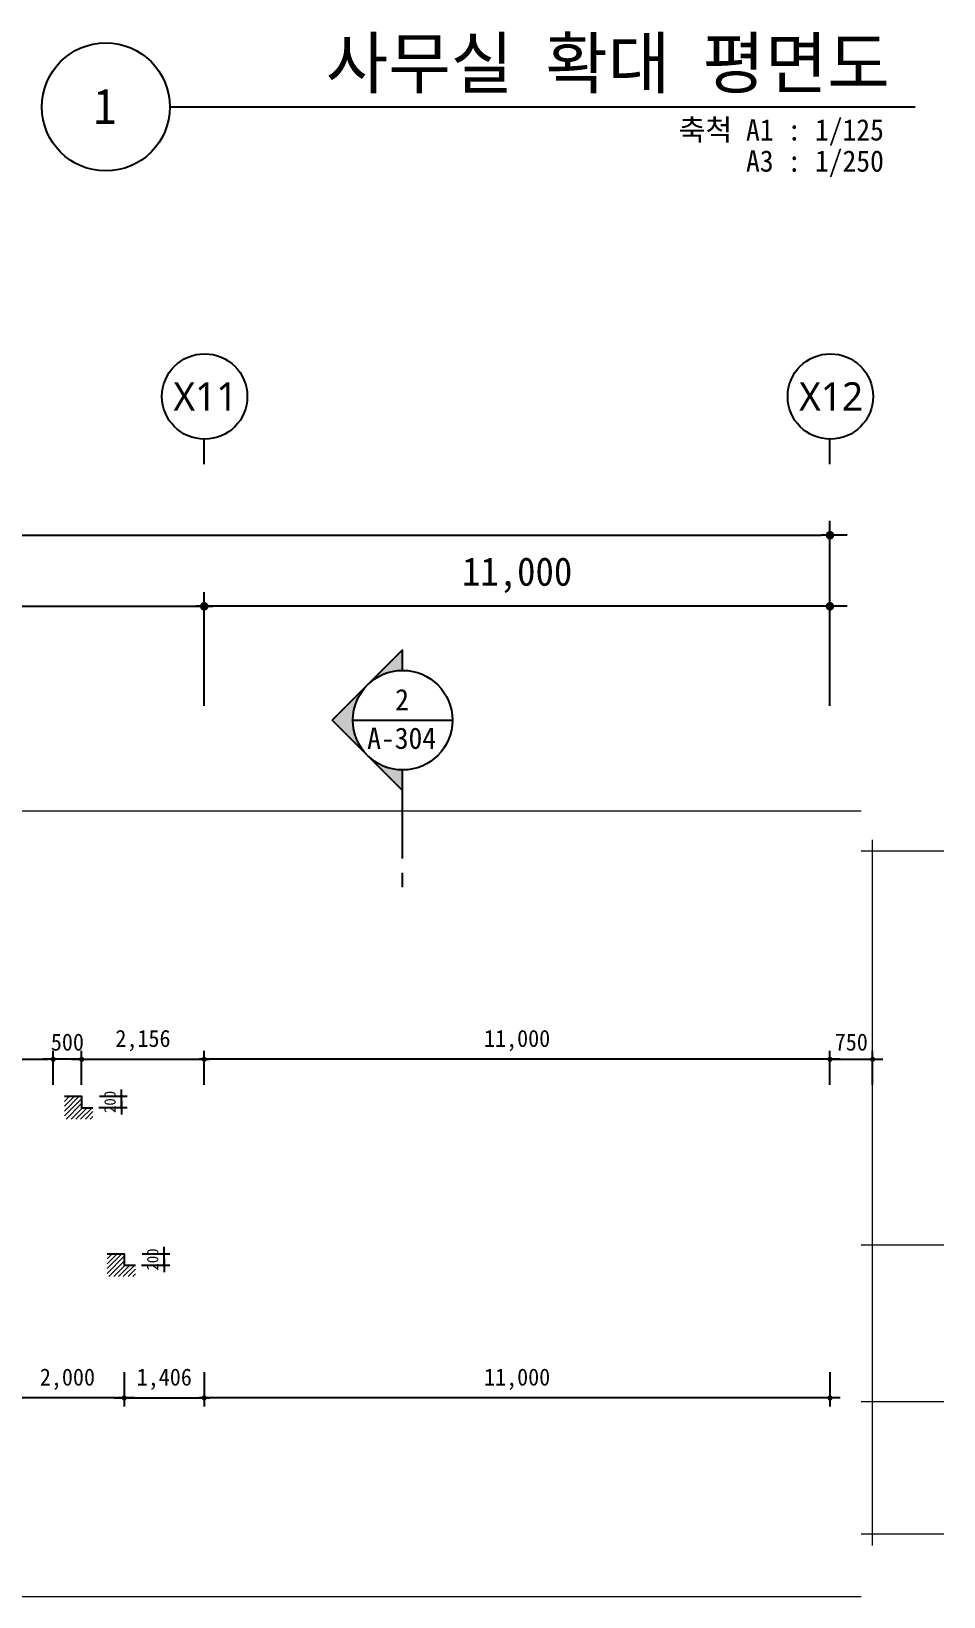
# Model space of a CAD drawing. Header units: inches. Extents: x 3675 to 732988, y -33059 to 70575.
# Drawn here: x 271322 to 287363, y 13463 to 40966 of the extents above; entities that cross this region are included whole.
import ezdxf
from ezdxf.enums import TextEntityAlignment as Align

# ---------------------------------------------------------------- set-up
doc = ezdxf.new("R2010")
doc.units = ezdxf.units.IN
doc.header["$MEASUREMENT"] = 0
doc.linetypes.add('CEN', pattern=[62, 60, -1, 0, -1])
doc.layers.get('0').update_dxf_attribs({"linetype": 'CONTINUOUS'})
for name, color, linetype, lineweight in [('A-AXIS-BUBL', 7, 'CONTINUOUS', 25), ('A-AXIS-LINE', 1, 'CEN', 15), ('A-DIMS', 7, 'CONTINUOUS', 25), ('A-MKXS-MAK1', 3, 'CONTINUOUS', 25), ('A-MKXS-TEXT2', 7, 'CONTINUOUS', 25), ('A-XXXX-HATC', 8, 'CONTINUOUS', 18), ('A-XXXX-SYMB', 7, 'CONTINUOUS', 25), ('A-XXXX-TXT1', 3, 'CONTINUOUS', 25), ('A-XXXX-TXT2', 3, 'CONTINUOUS', 25)]:
    doc.layers.add(name, color=color, linetype=linetype, lineweight=lineweight)
doc.styles.add('HY울릉도L', font='H2GTRE.TTF')
doc.styles.add('돋움체', font='')
doc.styles.add('맑은고딕', font='malgun.ttf')
doc.styles.get('돋움체').set_extended_font_data('DotumChe')
doc.dimstyles.new('CDIM', dxfattribs={"dimtxt": 2, "dimasz": 0.6, "dimexe": 1, "dimexo": 1, "dimgap": 1, "dimtad": 1, "dimdec": 0, "dimrnd": 0.5, "dimzin": 0, "dimdsep": 32, "dimlunit": 6, "dimtxsty": 'HY울릉도L', "dimblk1": '_CIDOT', "dimblk2": '_CIDOT', "dimsah": 1, "dimcen": 4.5, "dimclrd": 2, "dimclre": 2, "dimclrt": 7, "dimadec": 0, "dimazin": 0, "dimtfac": 1, "dimtdec": 0, "dimtix": 1, "dimtmove": 2, "dimatfit": 1, "dimldrblk": '_CIDOT', "dimfxl": 1, "dimtolj": 1, "dimtzin": 0, "dimlwd": -1, "dimarcsym": 0})

# ---------------------------------------------------------------- blocks, each defined once
blk = doc.blocks.new('_CIDOT')
at = {"color": 0, "linetype": 'ByBlock'}
blk.add_line((2, 0), (-1, 0), dxfattribs=at)
at = {"color": 0, "linetype": 'ByBlock', "const_width": 0.5}
blk.add_lwpolyline([(-0.25, 0, 1), (0.25, 0, 1)], format="xyb", close=True, dxfattribs=at)
blk = doc.blocks.new('*D317')
at = {"layer": 'A-DIMS', "lineweight": -2, "transparency": 16777216}
for p, q in [((230363, 29113), (230363, 32363)), ((285363, 29113), (285363, 32363))]:
    blk.add_line(p, q, dxfattribs=at)
at = {"layer": 'A-DIMS', "transparency": 16777216}
blk.add_line((230513, 32113), (285213, 32113), dxfattribs=at)
at = {"layer": 'A-DIMS', "transparency": 16777216, "xscale": 150, "yscale": 150, "zscale": 150, "rotation": 180}
blk.add_blockref('_CIDOT', (230363, 32113), dxfattribs=at)
at = {"layer": 'A-DIMS', "transparency": 16777216, "xscale": 150, "yscale": 150, "zscale": 150}
blk.add_blockref('_CIDOT', (285363, 32113), dxfattribs=at)
at = {"layer": 'A-DIMS', "color": 3, "transparency": 16777216, "insert": (257863, 32660), "char_height": 500, "attachment_point": 5, "style": '돋움체'}
blk.add_mtext('\\A1;55,000', dxfattribs=at)
blk = doc.blocks.new('*D314')
at = {"layer": 'A-DIMS', "lineweight": -2, "transparency": 16777216}
for p, q in [((263363, 29113), (263363, 31113)), ((274363, 29113), (274363, 31113))]:
    blk.add_line(p, q, dxfattribs=at)
at = {"layer": 'A-DIMS', "transparency": 16777216}
blk.add_line((263513, 30863), (274213, 30863), dxfattribs=at)
at = {"layer": 'A-DIMS', "transparency": 16777216, "xscale": 150, "yscale": 150, "zscale": 150, "rotation": 180}
blk.add_blockref('_CIDOT', (263363, 30863), dxfattribs=at)
at = {"layer": 'A-DIMS', "transparency": 16777216, "xscale": 150, "yscale": 150, "zscale": 150}
blk.add_blockref('_CIDOT', (274363, 30863), dxfattribs=at)
at = {"layer": 'A-DIMS', "color": 3, "transparency": 16777216, "insert": (268863, 31410), "char_height": 500, "attachment_point": 5, "style": '돋움체'}
blk.add_mtext('\\A1;11,000', dxfattribs=at)
blk = doc.blocks.new('*D329')
at = {"layer": 'A-DIMS', "lineweight": -2, "transparency": 16777216}
for p, q in [((274363, 29113), (274363, 31113)), ((285363, 29113), (285363, 31113))]:
    blk.add_line(p, q, dxfattribs=at)
at = {"layer": 'A-DIMS', "transparency": 16777216}
blk.add_line((285213, 30863), (274513, 30863), dxfattribs=at)
at = {"layer": 'A-DIMS', "transparency": 16777216, "xscale": 150, "yscale": 150, "zscale": 150, "rotation": 180}
blk.add_blockref('_CIDOT', (274363, 30863), dxfattribs=at)
at = {"layer": 'A-DIMS', "transparency": 16777216, "xscale": 150, "yscale": 150, "zscale": 150}
blk.add_blockref('_CIDOT', (285363, 30863), dxfattribs=at)
at = {"layer": 'A-DIMS', "color": 3, "transparency": 16777216, "insert": (279863, 31410), "char_height": 500, "attachment_point": 5, "style": '돋움체'}
blk.add_mtext('\\A1;11,000', dxfattribs=at)
blk = doc.blocks.new('*D686')
at = {"layer": 'A-DIMS', "lineweight": -2, "transparency": 16777216}
for p, q in [((268707, 22455), (268707, 23055)), ((271707, 22455), (271707, 23055))]:
    blk.add_line(p, q, dxfattribs=at)
at = {"layer": 'A-DIMS', "transparency": 16777216}
blk.add_line((268797, 22905), (271617, 22905), dxfattribs=at)
at = {"layer": 'A-DIMS', "transparency": 16777216, "xscale": 90, "yscale": 90, "zscale": 90, "rotation": 180}
blk.add_blockref('_CIDOT', (268707, 22905), dxfattribs=at)
at = {"layer": 'A-DIMS', "transparency": 16777216, "xscale": 90, "yscale": 90, "zscale": 90}
blk.add_blockref('_CIDOT', (271707, 22905), dxfattribs=at)
at = {"layer": 'A-DIMS', "color": 3, "transparency": 16777216, "insert": (270207, 23233), "char_height": 300, "attachment_point": 5, "style": '돋움체'}
blk.add_mtext('\\A1;3,000', dxfattribs=at)
blk = doc.blocks.new('*D687')
at = {"layer": 'A-DIMS', "transparency": 16777216}
for p, q in [((271617, 22905), (271527, 22905)), ((272207, 22905), (271707, 22905)), ((272297, 22905), (272387, 22905))]:
    blk.add_line(p, q, dxfattribs=at)
at = {"layer": 'A-DIMS', "lineweight": -2, "transparency": 16777216}
for p, q in [((271707, 22455), (271707, 23055)), ((272207, 22455), (272207, 23055))]:
    blk.add_line(p, q, dxfattribs=at)
at = {"layer": 'A-DIMS', "transparency": 16777216, "xscale": 90, "yscale": 90, "zscale": 90}
blk.add_blockref('_CIDOT', (271707, 22905), dxfattribs=at)
at = {"layer": 'A-DIMS', "transparency": 16777216, "xscale": 90, "yscale": 90, "zscale": 90, "rotation": 180}
blk.add_blockref('_CIDOT', (272207, 22905), dxfattribs=at)
at = {"layer": 'A-DIMS', "color": 3, "transparency": 16777216, "insert": (271957, 23205), "char_height": 300, "attachment_point": 5, "style": '돋움체'}
blk.add_mtext('\\A1;500', dxfattribs=at)
blk = doc.blocks.new('*D688')
at = {"layer": 'A-DIMS', "lineweight": -2, "transparency": 16777216}
for p, q in [((272207, 22455), (272207, 23055)), ((274363, 22455), (274363, 23055))]:
    blk.add_line(p, q, dxfattribs=at)
at = {"layer": 'A-DIMS', "transparency": 16777216}
blk.add_line((272297, 22905), (274273, 22905), dxfattribs=at)
at = {"layer": 'A-DIMS', "transparency": 16777216, "xscale": 90, "yscale": 90, "zscale": 90, "rotation": 180}
blk.add_blockref('_CIDOT', (272207, 22905), dxfattribs=at)
at = {"layer": 'A-DIMS', "transparency": 16777216, "xscale": 90, "yscale": 90, "zscale": 90}
blk.add_blockref('_CIDOT', (274363, 22905), dxfattribs=at)
at = {"layer": 'A-DIMS', "color": 3, "transparency": 16777216, "insert": (273285, 23233), "char_height": 300, "attachment_point": 5, "style": '돋움체'}
blk.add_mtext('\\A1;2,156', dxfattribs=at)
blk = doc.blocks.new('*D689')
at = {"layer": 'A-DIMS', "lineweight": -2, "transparency": 16777216}
for p, q in [((274363, 22455), (274363, 23055)), ((285363, 22455), (285363, 23055))]:
    blk.add_line(p, q, dxfattribs=at)
at = {"layer": 'A-DIMS', "transparency": 16777216}
blk.add_line((285273, 22905), (274453, 22905), dxfattribs=at)
at = {"layer": 'A-DIMS', "transparency": 16777216, "xscale": 90, "yscale": 90, "zscale": 90, "rotation": 180}
blk.add_blockref('_CIDOT', (274363, 22905), dxfattribs=at)
at = {"layer": 'A-DIMS', "transparency": 16777216, "xscale": 90, "yscale": 90, "zscale": 90}
blk.add_blockref('_CIDOT', (285363, 22905), dxfattribs=at)
at = {"layer": 'A-DIMS', "color": 3, "transparency": 16777216, "insert": (279863, 23233), "char_height": 300, "attachment_point": 5, "style": '돋움체'}
blk.add_mtext('\\A1;11,000', dxfattribs=at)
blk = doc.blocks.new('*D690')
at = {"layer": 'A-DIMS', "transparency": 16777216}
for p, q in [((285273, 22905), (285183, 22905)), ((285363, 22905), (286113, 22905)), ((286203, 22905), (286293, 22905))]:
    blk.add_line(p, q, dxfattribs=at)
at = {"layer": 'A-DIMS', "lineweight": -2, "transparency": 16777216}
for p, q in [((285363, 22455), (285363, 23055)), ((286113, 22455), (286113, 23055))]:
    blk.add_line(p, q, dxfattribs=at)
at = {"layer": 'A-DIMS', "transparency": 16777216, "xscale": 90, "yscale": 90, "zscale": 90}
blk.add_blockref('_CIDOT', (285363, 22905), dxfattribs=at)
at = {"layer": 'A-DIMS', "transparency": 16777216, "xscale": 90, "yscale": 90, "zscale": 90, "rotation": 180}
blk.add_blockref('_CIDOT', (286113, 22905), dxfattribs=at)
at = {"layer": 'A-DIMS', "color": 3, "transparency": 16777216, "insert": (285738, 23205), "char_height": 300, "attachment_point": 5, "style": '돋움체'}
blk.add_mtext('\\A1;750', dxfattribs=at)
blk = doc.blocks.new('*D710')
at = {"layer": 'A-DIMS', "lineweight": -2, "transparency": 16777216}
for p, q in [((272957, 17405), (272957, 16805)), ((274363, 17405), (274363, 16805))]:
    blk.add_line(p, q, dxfattribs=at)
at = {"layer": 'A-DIMS', "transparency": 16777216}
blk.add_line((273047, 16955), (274273, 16955), dxfattribs=at)
at = {"layer": 'A-DIMS', "transparency": 16777216, "xscale": 90, "yscale": 90, "zscale": 90, "rotation": 180}
blk.add_blockref('_CIDOT', (272957, 16955), dxfattribs=at)
at = {"layer": 'A-DIMS', "transparency": 16777216, "xscale": 90, "yscale": 90, "zscale": 90}
blk.add_blockref('_CIDOT', (274363, 16955), dxfattribs=at)
at = {"layer": 'A-DIMS', "color": 3, "transparency": 16777216, "insert": (273660, 17283), "char_height": 300, "attachment_point": 5, "style": '돋움체'}
blk.add_mtext('\\A1;1,406', dxfattribs=at)
blk = doc.blocks.new('*D711')
at = {"layer": 'A-DIMS', "lineweight": -2, "transparency": 16777216}
for p, q in [((270957, 17405), (270957, 16805)), ((272957, 17405), (272957, 16805))]:
    blk.add_line(p, q, dxfattribs=at)
at = {"layer": 'A-DIMS', "transparency": 16777216}
blk.add_line((272867, 16955), (271047, 16955), dxfattribs=at)
at = {"layer": 'A-DIMS', "transparency": 16777216, "xscale": 90, "yscale": 90, "zscale": 90, "rotation": 180}
blk.add_blockref('_CIDOT', (270957, 16955), dxfattribs=at)
at = {"layer": 'A-DIMS', "transparency": 16777216, "xscale": 90, "yscale": 90, "zscale": 90}
blk.add_blockref('_CIDOT', (272957, 16955), dxfattribs=at)
at = {"layer": 'A-DIMS', "color": 3, "transparency": 16777216, "insert": (271957, 17283), "char_height": 300, "attachment_point": 5, "style": '돋움체'}
blk.add_mtext('\\A1;2,000', dxfattribs=at)
blk = doc.blocks.new('*D712')
at = {"layer": 'A-DIMS', "lineweight": -2, "transparency": 16777216}
for p, q in [((274363, 17405), (274363, 16805)), ((285363, 17405), (285363, 16805))]:
    blk.add_line(p, q, dxfattribs=at)
at = {"layer": 'A-DIMS', "transparency": 16777216}
blk.add_line((285273, 16955), (274453, 16955), dxfattribs=at)
at = {"layer": 'A-DIMS', "transparency": 16777216, "xscale": 90, "yscale": 90, "zscale": 90, "rotation": 180}
blk.add_blockref('_CIDOT', (274363, 16955), dxfattribs=at)
at = {"layer": 'A-DIMS', "transparency": 16777216, "xscale": 90, "yscale": 90, "zscale": 90}
blk.add_blockref('_CIDOT', (285363, 16955), dxfattribs=at)
at = {"layer": 'A-DIMS', "color": 3, "transparency": 16777216, "insert": (279863, 17283), "char_height": 300, "attachment_point": 5, "style": '돋움체'}
blk.add_mtext('\\A1;11,000', dxfattribs=at)
blk = doc.blocks.new('*D723')
at = {"layer": 'A-DIMS', "transparency": 16777216}
for p, q in [((273656, 19547), (273656, 19607)), ((273656, 19287), (273656, 19487)), ((273656, 19227), (273656, 19167))]:
    blk.add_line(p, q, dxfattribs=at)
at = {"layer": 'A-DIMS', "lineweight": -2, "transparency": 16777216}
for p, q in [((273257, 19287), (273756, 19287)), ((273269, 19487), (273756, 19487))]:
    blk.add_line(p, q, dxfattribs=at)
at = {"layer": 'A-DIMS', "transparency": 16777216, "xscale": 60, "yscale": 60, "zscale": 60}
for p, rotation in [((273656, 19487), 270), ((273656, 19287), 90)]:
    blk.add_blockref('_CIDOT', p, dxfattribs=dict(at, rotation=rotation))
at = {"layer": 'A-DIMS', "color": 3, "transparency": 16777216, "insert": (273456, 19387), "char_height": 200, "attachment_point": 5, "rotation": 90, "style": '돋움체'}
blk.add_mtext('\\A1;200', dxfattribs=at)
blk = doc.blocks.new('*D724')
at = {"layer": 'A-DIMS', "transparency": 16777216}
for p, q in [((272906, 22315), (272906, 22375)), ((272906, 22055), (272906, 22255)), ((272906, 21995), (272906, 21935))]:
    blk.add_line(p, q, dxfattribs=at)
at = {"layer": 'A-DIMS', "lineweight": -2, "transparency": 16777216}
for p, q in [((272507, 22055), (273006, 22055)), ((272519, 22255), (273006, 22255))]:
    blk.add_line(p, q, dxfattribs=at)
at = {"layer": 'A-DIMS', "transparency": 16777216, "xscale": 60, "yscale": 60, "zscale": 60}
for p, rotation in [((272906, 22255), 270), ((272906, 22055), 90)]:
    blk.add_blockref('_CIDOT', p, dxfattribs=dict(at, rotation=rotation))
at = {"layer": 'A-DIMS', "color": 3, "transparency": 16777216, "insert": (272706, 22155), "char_height": 200, "attachment_point": 5, "rotation": 90, "style": '돋움체'}
blk.add_mtext('\\A1;200', dxfattribs=at)

msp = doc.modelspace()

# ---------------------------------------------------------------- hatches: boundary and pattern name
at = {"layer": 'A-MKXS-MAK1'}
h = msp.add_hatch(color=256, dxfattribs=at)
h.paths.add_polyline_path([(276613.4, 28862.5), (277232.1, 28243.8, -0.4142136), (277232.1, 29481.2)])
h.paths.add_polyline_path([(277232.1, 28243.8), (277850.8, 27625.1), (277850.8, 27987.5, -0.1989124)])
h.paths.add_polyline_path([(277232.1, 29481.2, -0.1989124), (277850.8, 29737.5), (277850.8, 30099.9)])
at = {"layer": 'A-XXXX-HATC'}
h = msp.add_hatch(dxfattribs=at)
h.set_pattern_fill('BRICK', color=256, scale=60.000001, style=0)
h.set_pattern_definition([(45, (159643.28, -58278.216), (-42.426407, 42.426407), [])])
h.paths.add_polyline_path([(271906.7, 21854.6), (271906.7, 22254.6), (272206.7, 22254.6), (272206.7, 22054.6), (272406.7, 22054.6), (272406.7, 21854.6)])
h = msp.add_hatch(dxfattribs=at)
h.set_pattern_fill('BRICK', color=256, scale=60.000001, style=0)
h.set_pattern_definition([(45, (160393.28, -61046.19), (-42.426407, 42.426407), [])])
h.paths.add_polyline_path([(272656.7, 19086.7), (272656.7, 19486.7), (272956.7, 19486.7), (272956.7, 19286.7), (273156.7, 19286.7), (273156.7, 19086.7)])

# ---------------------------------------------------------------- linework, layer by layer
at = {"layer": 'A-AXIS-BUBL', "ltscale": 0.2}
for p, q in [((274362.5, 33362.5), (274362.5, 33800)), ((285362.5, 33362.5), (285362.5, 33800))]:
    msp.add_line(p, q, dxfattribs=at)
for centre in [(274369.9, 34550), (285369.9, 34550)]:
    msp.add_circle(centre, 750, dxfattribs=at)
at = {"layer": 'A-AXIS-LINE'}
for p, q in [((285912.5, 27262.5), (228362.5, 27262.5)), ((286112.5, 14362.5), (286112.5, 26762.5)), ((287362.5, 26562.5), (285912.5, 26562.5)), ((287362.5, 19637.5), (285912.5, 19637.5)), ((287362.5, 16887.5), (285912.5, 16887.5)), ((287362.5, 14562.5), (285912.5, 14562.5)), ((285912.5, 13462.5), (228362.5, 13462.5))]:
    msp.add_line(p, q, dxfattribs=at)
at = {"layer": 'A-MKXS-MAK1'}
for p, q in [((277850.8, 30099.9), (276613.4, 28862.5)), ((277850.8, 29737.5), (277850.8, 30099.9)), ((277850.8, 27625.1), (276613.4, 28862.5)), ((276975.8, 28862.5), (278725.8, 28862.5)), ((277850.8, 26430.6), (277850.8, 27987.5)), ((277850.8, 25930.6), (277850.8, 26180.6))]:
    msp.add_line(p, q, dxfattribs=at)
msp.add_circle((277850.8, 28862.5), 875, dxfattribs=at)
at = {"layer": 'A-XXXX-SYMB'}
msp.add_line((273757.3, 39637.5), (286862.5, 39637.5), dxfattribs=at)
for points in [[(271906.7, 22254.6), (272056.7, 22254.6), (272206.7, 22254.6), (272206.7, 22054.6), (272406.7, 22054.6)], [(272656.7, 19486.7), (272806.7, 19486.7), (272956.7, 19486.7), (272956.7, 19286.7), (273156.7, 19286.7)]]:
    msp.add_lwpolyline(points, dxfattribs=at)
msp.add_circle((272632.3, 39637.5), 1125, dxfattribs=at)

# ---------------------------------------------------------------- texts
at = {"layer": 'A-MKXS-TEXT2', "style": '돋움체'}
for s, p in [('2', (277840.4, 29223.1)), ('A-304', (277833.1, 28543.2))]:
    msp.add_text(s, height=375, dxfattribs=at).set_placement(p, align=Align.MIDDLE)
at = {"layer": 'A-XXXX-TXT1', "style": '돋움체'}
msp.add_text('사무실 확대 평면도', height=875, dxfattribs=at).set_placement((286415.9, 39708.2), align=Align.BOTTOM_RIGHT)
msp.add_text('1', height=625, dxfattribs=at).set_placement((272617.8, 39650.8), align=Align.MIDDLE)
for s, p in [('축척 A1 : 1/125', (286310.5, 39422.2)), ('A3 : 1/250', (286310.5, 38874.9))]:
    msp.add_text(s, height=375, dxfattribs=at).set_placement(p, align=Align.TOP_RIGHT)
at = {"layer": 'A-XXXX-TXT2', "ltscale": 0.2, "style": '맑은고딕'}
for s, p in [('X11', (274383.8, 34550.3)), ('X12', (285383.8, 34550.3))]:
    msp.add_text(s, height=500, dxfattribs=at).set_placement(p, align=Align.MIDDLE_CENTER)

# ---------------------------------------------------------------- dimensions: what is measured, and where the dimension line sits
at = {"layer": 'A-DIMS'}
for base, p1, p2, override, picture, middle in [((285362.5, 32112.5), (230362.5, 28862.5), (285362.5, 28862.5), {"dimscale": 250, "dimtxsty": '돋움체', "dimclrd": 256, "dimclre": 256, "dimclrt": 3}, '*D317', (257862.5, 32660.1)), ((274362.5, 30862.5), (263362.5, 28862.5), (274362.5, 28862.5), {"dimscale": 250, "dimtxsty": '돋움체', "dimclrd": 256, "dimclre": 256, "dimclrt": 3}, '*D314', (268862.5, 31410.1)), ((271706.7, 22904.6), (268706.7, 22304.6), (271706.7, 22304.6), {"dimscale": 150, "dimtxsty": '돋움체', "dimclrd": 256, "dimclre": 256, "dimclrt": 3}, '*D686', (270206.7, 23233.2)), ((274362.5, 22904.6), (272206.7, 22304.6), (274362.5, 22304.6), {"dimscale": 150, "dimtxsty": '돋움체', "dimclrd": 256, "dimclre": 256, "dimclrt": 3}, '*D688', (273284.6, 23233.2)), ((274362.5, 16954.6), (272956.7, 17554.6), (274362.5, 17554.6), {"dimscale": 150, "dimtxsty": '돋움체', "dimclrd": 256, "dimclre": 256, "dimclrt": 3}, '*D710', (273659.6, 17283.2))]:
    dim = msp.add_linear_dim(base=base, p1=p1, p2=p2, dimstyle='CDIM', override=override, dxfattribs=at)
    dim.commit()
    dim.dimension.update_dxf_attribs({"geometry": picture, "text_midpoint": middle})
for base, p1, p2, angle, override, picture, middle in [((274362.5, 30862.5), (285362.5, 28862.5), (274362.5, 28862.5), 180, {"dimscale": 250, "dimtxsty": '돋움체', "dimclrd": 256, "dimclre": 256, "dimclrt": 3}, '*D329', (279862.5, 31410.1)), ((271706.7, 22904.6), (272206.7, 22304.6), (271706.7, 22304.6), 180, {"dimscale": 150, "dimtxsty": '돋움체', "dimclrd": 256, "dimclre": 256, "dimclrt": 3}, '*D687', (271956.7, 23204.8)), ((274362.5, 22904.6), (285362.5, 22304.6), (274362.5, 22304.6), 180, {"dimscale": 150, "dimtxsty": '돋움체', "dimclrd": 256, "dimclre": 256, "dimclrt": 3}, '*D689', (279862.5, 23233.2)), ((286112.5, 22904.6), (285362.5, 22304.6), (286112.5, 22304.6), 0, {"dimscale": 150, "dimtxsty": '돋움체', "dimclrd": 256, "dimclre": 256, "dimclrt": 3}, '*D690', (285737.5, 23204.8)), ((272905.7, 22254.6), (272406.7, 22054.6), (272418.9, 22254.6), 90, {"dimscale": 100, "dimtxsty": '돋움체', "dimclrd": 256, "dimclre": 256, "dimclrt": 3}, '*D724', (272705.6, 22154.6)), ((273655.7, 19486.7), (273156.7, 19286.7), (273168.9, 19486.7), 90, {"dimscale": 100, "dimtxsty": '돋움체', "dimclrd": 256, "dimclre": 256, "dimclrt": 3}, '*D723', (273455.6, 19386.7)), ((270956.7, 16954.6), (272956.7, 17554.6), (270956.7, 17554.6), 180, {"dimscale": 150, "dimtxsty": '돋움체', "dimclrd": 256, "dimclre": 256, "dimclrt": 3}, '*D711', (271956.7, 17283.2)), ((274362.5, 16954.6), (285362.5, 17554.6), (274362.5, 17554.6), 180, {"dimscale": 150, "dimtxsty": '돋움체', "dimclrd": 256, "dimclre": 256, "dimclrt": 3}, '*D712', (279862.5, 17283.2))]:
    dim = msp.add_linear_dim(base=base, p1=p1, p2=p2, angle=angle, dimstyle='CDIM', override=override, dxfattribs=at)
    dim.commit()
    dim.dimension.update_dxf_attribs({"geometry": picture, "text_midpoint": middle})

doc.saveas('drawing.dxf')
